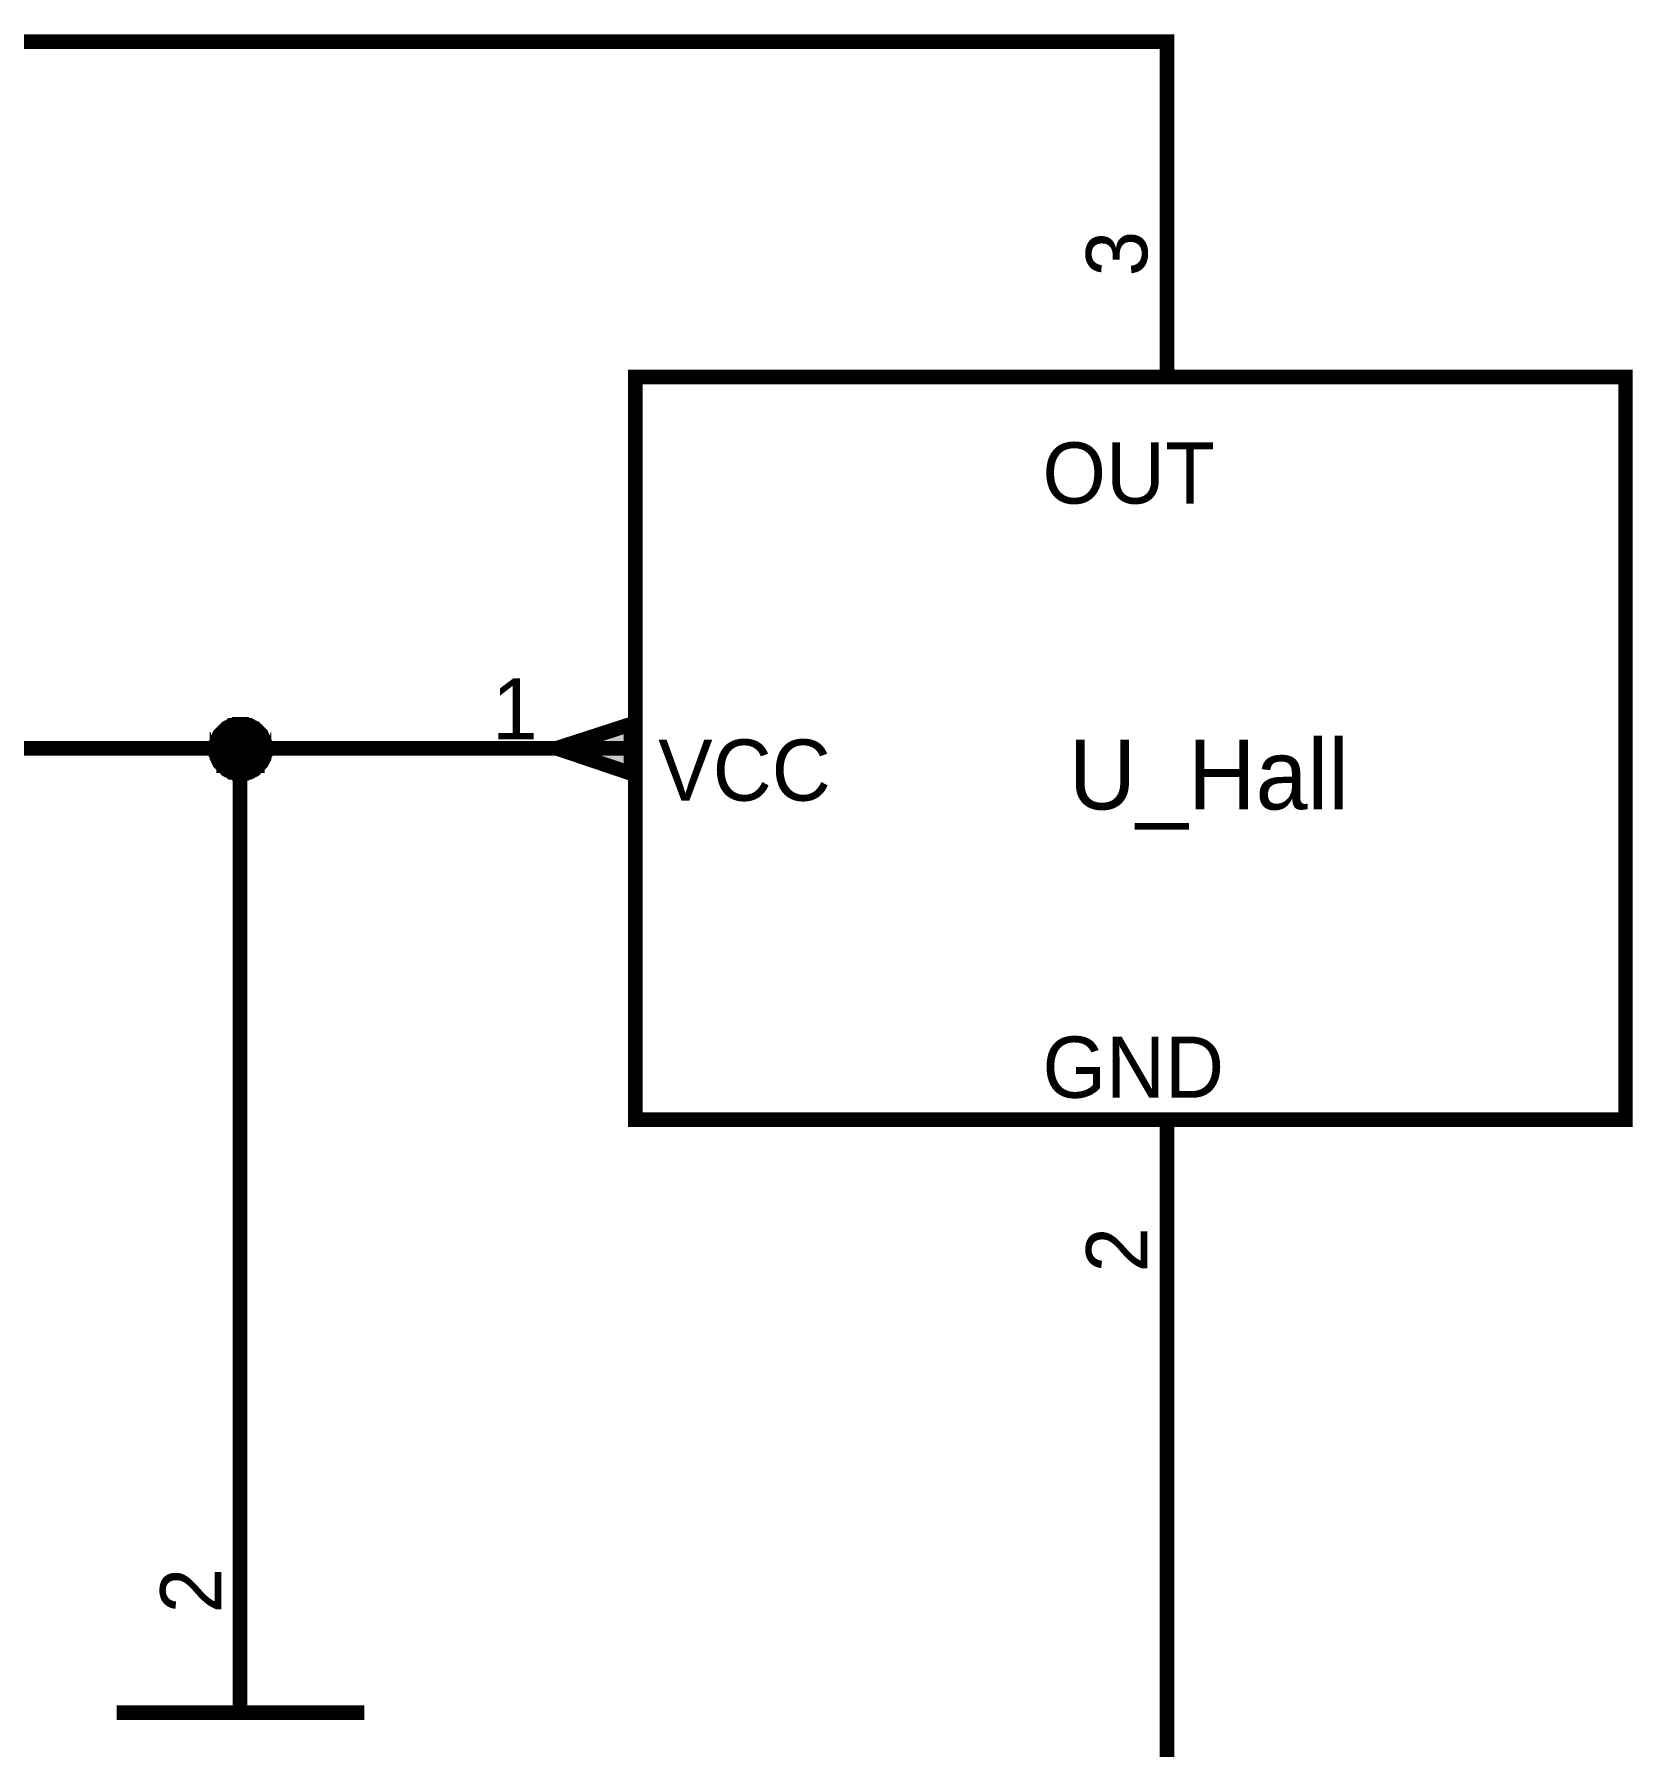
# Model space of a CAD drawing. Header units: millimetres. Extents: x 0 to 800, y 0 to 567.
# Drawn here: x 503.28 to 536.07, y 206.02 to 241.14 of the extents above; entities that cross this region are included whole.
import ezdxf

# ---------------------------------------------------------------- set-up
doc = ezdxf.new("R2010")
doc.units = ezdxf.units.MM
doc.layers.add('Sheet', color=255, linetype='Continuous')

msp = doc.modelspace()

# ---------------------------------------------------------------- linework, layer by layer
at = {"layer": 'Sheet'}
for points, const_width in [([(526.516, 239.689), (526.516, 240.988), (452.016, 240.988), (452.016, 228.983)], 0.3), ([(526.516, 234.201), (526.516, 239.689)], 0.3), ([(507.006, 226.496), (507.006, 226.519), (507.006, 226.541), (507.006, 226.564), (507.006, 226.586), (507.029, 226.608), (507.029, 226.631), (507.029, 226.676), (507.051, 226.676), (507.051, 226.698), (507.073, 226.72), (507.073, 226.743), (507.096, 226.765), (507.096, 226.788), (507.118, 226.81), (507.141, 226.832), (507.163, 226.855), (507.163, 226.855), (507.185, 226.877), (507.208, 226.9), (507.23, 226.9), (507.253, 226.922), (507.275, 226.922), (507.297, 226.944), (507.297, 226.944), (507.32, 226.967), (507.365, 226.967), (507.387, 226.967), (507.409, 226.989), (507.432, 226.989), (507.454, 226.989), (507.477, 226.989), (507.499, 226.989)], 0.3), ([(507.006, 226.496), (507.006, 226.519), (507.006, 226.541), (507.006, 226.564), (507.006, 226.586), (507.029, 226.608), (507.029, 226.631), (507.029, 226.676), (507.051, 226.676), (507.051, 226.698), (507.073, 226.72), (507.073, 226.743), (507.096, 226.765), (507.096, 226.788), (507.118, 226.81), (507.141, 226.832), (507.163, 226.855), (507.163, 226.855), (507.185, 226.877), (507.208, 226.9), (507.23, 226.9), (507.253, 226.922), (507.275, 226.922), (507.297, 226.944), (507.297, 226.944), (507.32, 226.967), (507.365, 226.967), (507.387, 226.967), (507.409, 226.989), (507.432, 226.989), (507.454, 226.989), (507.477, 226.989), (507.499, 226.989)], 0.3), ([(507.006, 226.496), (507.006, 226.519), (507.006, 226.541), (507.006, 226.564), (507.006, 226.586), (507.029, 226.608), (507.029, 226.631), (507.029, 226.676), (507.051, 226.676), (507.051, 226.698), (507.073, 226.72), (507.073, 226.743), (507.096, 226.765), (507.096, 226.788), (507.118, 226.81), (507.141, 226.832), (507.163, 226.855), (507.163, 226.855), (507.185, 226.877), (507.208, 226.9), (507.23, 226.9), (507.253, 226.922), (507.275, 226.922), (507.297, 226.944), (507.297, 226.944), (507.32, 226.967), (507.365, 226.967), (507.387, 226.967), (507.409, 226.989), (507.432, 226.989), (507.454, 226.989), (507.477, 226.989), (507.499, 226.989)], 0.3), ([(507.006, 226.496), (507.006, 226.519), (507.006, 226.541), (507.006, 226.564), (507.006, 226.586), (507.029, 226.608), (507.029, 226.631), (507.029, 226.676), (507.051, 226.676), (507.051, 226.698), (507.073, 226.72), (507.073, 226.743), (507.096, 226.765), (507.096, 226.788), (507.118, 226.81), (507.141, 226.832), (507.163, 226.855), (507.163, 226.855), (507.185, 226.877), (507.208, 226.9), (507.23, 226.9), (507.253, 226.922), (507.275, 226.922), (507.297, 226.944), (507.297, 226.944), (507.32, 226.967), (507.365, 226.967), (507.387, 226.967), (507.409, 226.989), (507.432, 226.989), (507.454, 226.989), (507.477, 226.989), (507.499, 226.989)], 0.3), ([(507.006, 226.496), (507.006, 226.519), (507.006, 226.541), (507.006, 226.564), (507.006, 226.586), (507.029, 226.608), (507.029, 226.631), (507.029, 226.676), (507.051, 226.676), (507.051, 226.698), (507.073, 226.72), (507.073, 226.743), (507.096, 226.765), (507.096, 226.788), (507.118, 226.81), (507.141, 226.832), (507.163, 226.855), (507.163, 226.855), (507.185, 226.877), (507.208, 226.9), (507.23, 226.9), (507.253, 226.922), (507.275, 226.922), (507.297, 226.944), (507.297, 226.944), (507.32, 226.967), (507.365, 226.967), (507.387, 226.967), (507.409, 226.989), (507.432, 226.989), (507.454, 226.989), (507.477, 226.989), (507.499, 226.989)], 0.0991), ([(507.006, 226.496), (507.006, 226.519), (507.006, 226.541), (507.006, 226.564), (507.006, 226.586), (507.029, 226.608), (507.029, 226.631), (507.029, 226.676), (507.051, 226.676), (507.051, 226.698), (507.073, 226.72), (507.073, 226.743), (507.096, 226.765), (507.096, 226.788), (507.118, 226.81), (507.141, 226.832), (507.163, 226.855), (507.163, 226.855), (507.185, 226.877), (507.208, 226.9), (507.23, 226.9), (507.253, 226.922), (507.275, 226.922), (507.297, 226.944), (507.297, 226.944), (507.32, 226.967), (507.365, 226.967), (507.387, 226.967), (507.409, 226.989), (507.432, 226.989), (507.454, 226.989), (507.477, 226.989), (507.499, 226.989)], 0.0991), ([(507.006, 226.496), (507.006, 226.519), (507.006, 226.541), (507.006, 226.564), (507.006, 226.586), (507.029, 226.608), (507.029, 226.631), (507.029, 226.676), (507.051, 226.676), (507.051, 226.698), (507.073, 226.72), (507.073, 226.743), (507.096, 226.765), (507.096, 226.788), (507.118, 226.81), (507.141, 226.832), (507.163, 226.855), (507.163, 226.855), (507.185, 226.877), (507.208, 226.9), (507.23, 226.9), (507.253, 226.922), (507.275, 226.922), (507.297, 226.944), (507.297, 226.944), (507.32, 226.967), (507.365, 226.967), (507.387, 226.967), (507.409, 226.989), (507.432, 226.989), (507.454, 226.989), (507.477, 226.989), (507.499, 226.989)], 0.0991), ([(507.006, 226.496), (507.006, 226.519), (507.006, 226.541), (507.006, 226.564), (507.006, 226.586), (507.029, 226.608), (507.029, 226.631), (507.029, 226.676), (507.051, 226.676), (507.051, 226.698), (507.073, 226.72), (507.073, 226.743), (507.096, 226.765), (507.096, 226.788), (507.118, 226.81), (507.141, 226.832), (507.163, 226.855), (507.163, 226.855), (507.185, 226.877), (507.208, 226.9), (507.23, 226.9), (507.253, 226.922), (507.275, 226.922), (507.297, 226.944), (507.297, 226.944), (507.32, 226.967), (507.365, 226.967), (507.387, 226.967), (507.409, 226.989), (507.432, 226.989), (507.454, 226.989), (507.477, 226.989), (507.499, 226.989)], 0.0991), ([(507.499, 226.989), (507.499, 226.989)], 0.3), ([(507.499, 226.989), (507.521, 226.989), (507.544, 226.989), (507.589, 226.989), (507.611, 226.989), (507.633, 226.967), (507.656, 226.967), (507.678, 226.967), (507.701, 226.944), (507.723, 226.944), (507.745, 226.922), (507.768, 226.922), (507.79, 226.9), (507.813, 226.9), (507.835, 226.877), (507.857, 226.855), (507.857, 226.855), (507.88, 226.832), (507.902, 226.81), (507.925, 226.788), (507.925, 226.765), (507.947, 226.743), (507.947, 226.72), (507.969, 226.698), (507.969, 226.676), (507.992, 226.676), (507.992, 226.631), (507.992, 226.608), (508.014, 226.586), (508.014, 226.564), (508.014, 226.541), (508.014, 226.519), (508.014, 226.496)], 0.3), ([(507.499, 226.989), (507.499, 226.989)], 0.3), ([(507.499, 226.989), (507.521, 226.989), (507.544, 226.989), (507.589, 226.989), (507.611, 226.989), (507.633, 226.967), (507.656, 226.967), (507.678, 226.967), (507.701, 226.944), (507.723, 226.944), (507.745, 226.922), (507.768, 226.922), (507.79, 226.9), (507.813, 226.9), (507.835, 226.877), (507.857, 226.855), (507.857, 226.855), (507.88, 226.832), (507.902, 226.81), (507.925, 226.788), (507.925, 226.765), (507.947, 226.743), (507.947, 226.72), (507.969, 226.698), (507.969, 226.676), (507.992, 226.676), (507.992, 226.631), (507.992, 226.608), (508.014, 226.586), (508.014, 226.564), (508.014, 226.541), (508.014, 226.519), (508.014, 226.496)], 0.3), ([(507.499, 226.989), (507.499, 226.989)], 0.3), ([(507.499, 226.989), (507.521, 226.989), (507.544, 226.989), (507.589, 226.989), (507.611, 226.989), (507.633, 226.967), (507.656, 226.967), (507.678, 226.967), (507.701, 226.944), (507.723, 226.944), (507.745, 226.922), (507.768, 226.922), (507.79, 226.9), (507.813, 226.9), (507.835, 226.877), (507.857, 226.855), (507.857, 226.855), (507.88, 226.832), (507.902, 226.81), (507.925, 226.788), (507.925, 226.765), (507.947, 226.743), (507.947, 226.72), (507.969, 226.698), (507.969, 226.676), (507.992, 226.676), (507.992, 226.631), (507.992, 226.608), (508.014, 226.586), (508.014, 226.564), (508.014, 226.541), (508.014, 226.519), (508.014, 226.496)], 0.3), ([(507.499, 226.989), (507.499, 226.989)], 0.3), ([(507.499, 226.989), (507.521, 226.989), (507.544, 226.989), (507.589, 226.989), (507.611, 226.989), (507.633, 226.967), (507.656, 226.967), (507.678, 226.967), (507.701, 226.944), (507.723, 226.944), (507.745, 226.922), (507.768, 226.922), (507.79, 226.9), (507.813, 226.9), (507.835, 226.877), (507.857, 226.855), (507.857, 226.855), (507.88, 226.832), (507.902, 226.81), (507.925, 226.788), (507.925, 226.765), (507.947, 226.743), (507.947, 226.72), (507.969, 226.698), (507.969, 226.676), (507.992, 226.676), (507.992, 226.631), (507.992, 226.608), (508.014, 226.586), (508.014, 226.564), (508.014, 226.541), (508.014, 226.519), (508.014, 226.496)], 0.3), ([(507.499, 226.989), (507.499, 226.989)], 0.0991), ([(507.499, 226.989), (507.521, 226.989), (507.544, 226.989), (507.589, 226.989), (507.611, 226.989), (507.633, 226.967), (507.656, 226.967), (507.678, 226.967), (507.701, 226.944), (507.723, 226.944), (507.745, 226.922), (507.768, 226.922), (507.79, 226.9), (507.813, 226.9), (507.835, 226.877), (507.857, 226.855), (507.857, 226.855), (507.88, 226.832), (507.902, 226.81), (507.925, 226.788), (507.925, 226.765), (507.947, 226.743), (507.947, 226.72), (507.969, 226.698), (507.969, 226.676), (507.992, 226.676), (507.992, 226.631), (507.992, 226.608), (508.014, 226.586), (508.014, 226.564), (508.014, 226.541), (508.014, 226.519), (508.014, 226.496)], 0.0991), ([(507.499, 226.989), (507.499, 226.989)], 0.0991), ([(507.499, 226.989), (507.521, 226.989), (507.544, 226.989), (507.589, 226.989), (507.611, 226.989), (507.633, 226.967), (507.656, 226.967), (507.678, 226.967), (507.701, 226.944), (507.723, 226.944), (507.745, 226.922), (507.768, 226.922), (507.79, 226.9), (507.813, 226.9), (507.835, 226.877), (507.857, 226.855), (507.857, 226.855), (507.88, 226.832), (507.902, 226.81), (507.925, 226.788), (507.925, 226.765), (507.947, 226.743), (507.947, 226.72), (507.969, 226.698), (507.969, 226.676), (507.992, 226.676), (507.992, 226.631), (507.992, 226.608), (508.014, 226.586), (508.014, 226.564), (508.014, 226.541), (508.014, 226.519), (508.014, 226.496)], 0.0991), ([(507.499, 226.989), (507.499, 226.989)], 0.0991), ([(507.499, 226.989), (507.521, 226.989), (507.544, 226.989), (507.589, 226.989), (507.611, 226.989), (507.633, 226.967), (507.656, 226.967), (507.678, 226.967), (507.701, 226.944), (507.723, 226.944), (507.745, 226.922), (507.768, 226.922), (507.79, 226.9), (507.813, 226.9), (507.835, 226.877), (507.857, 226.855), (507.857, 226.855), (507.88, 226.832), (507.902, 226.81), (507.925, 226.788), (507.925, 226.765), (507.947, 226.743), (507.947, 226.72), (507.969, 226.698), (507.969, 226.676), (507.992, 226.676), (507.992, 226.631), (507.992, 226.608), (508.014, 226.586), (508.014, 226.564), (508.014, 226.541), (508.014, 226.519), (508.014, 226.496)], 0.0991), ([(507.499, 226.989), (507.499, 226.989)], 0.0991), ([(507.499, 226.989), (507.521, 226.989), (507.544, 226.989), (507.589, 226.989), (507.611, 226.989), (507.633, 226.967), (507.656, 226.967), (507.678, 226.967), (507.701, 226.944), (507.723, 226.944), (507.745, 226.922), (507.768, 226.922), (507.79, 226.9), (507.813, 226.9), (507.835, 226.877), (507.857, 226.855), (507.857, 226.855), (507.88, 226.832), (507.902, 226.81), (507.925, 226.788), (507.925, 226.765), (507.947, 226.743), (507.947, 226.72), (507.969, 226.698), (507.969, 226.676), (507.992, 226.676), (507.992, 226.631), (507.992, 226.608), (508.014, 226.586), (508.014, 226.564), (508.014, 226.541), (508.014, 226.519), (508.014, 226.496)], 0.0991), ([(473.295, 226.496), (477.999, 226.496), (492.514, 226.496), (507.499, 226.496), (510.008, 226.496)], 0.3), ([(507.499, 225.981), (507.477, 225.981), (507.454, 225.981), (507.432, 225.981), (507.409, 225.981), (507.387, 226.004), (507.365, 226.004), (507.32, 226.004), (507.297, 226.026), (507.297, 226.026), (507.275, 226.048), (507.253, 226.048), (507.23, 226.071), (507.208, 226.071), (507.185, 226.093), (507.163, 226.116), (507.163, 226.138), (507.141, 226.138), (507.118, 226.16), (507.096, 226.183), (507.096, 226.205), (507.073, 226.228), (507.073, 226.25), (507.051, 226.272), (507.051, 226.295), (507.029, 226.317), (507.029, 226.34), (507.029, 226.362), (507.006, 226.384), (507.006, 226.407), (507.006, 226.452), (507.006, 226.474), (507.006, 226.496)], 0.3), ([(507.006, 226.496), (507.006, 226.496)], 0.3), ([(507.499, 225.981), (507.477, 225.981), (507.454, 225.981), (507.432, 225.981), (507.409, 225.981), (507.387, 226.004), (507.365, 226.004), (507.32, 226.004), (507.297, 226.026), (507.297, 226.026), (507.275, 226.048), (507.253, 226.048), (507.23, 226.071), (507.208, 226.071), (507.185, 226.093), (507.163, 226.116), (507.163, 226.138), (507.141, 226.138), (507.118, 226.16), (507.096, 226.183), (507.096, 226.205), (507.073, 226.228), (507.073, 226.25), (507.051, 226.272), (507.051, 226.295), (507.029, 226.317), (507.029, 226.34), (507.029, 226.362), (507.006, 226.384), (507.006, 226.407), (507.006, 226.452), (507.006, 226.474), (507.006, 226.496)], 0.3), ([(507.006, 226.496), (507.006, 226.496)], 0.3), ([(507.499, 225.981), (507.477, 225.981), (507.454, 225.981), (507.432, 225.981), (507.409, 225.981), (507.387, 226.004), (507.365, 226.004), (507.32, 226.004), (507.297, 226.026), (507.297, 226.026), (507.275, 226.048), (507.253, 226.048), (507.23, 226.071), (507.208, 226.071), (507.185, 226.093), (507.163, 226.116), (507.163, 226.138), (507.141, 226.138), (507.118, 226.16), (507.096, 226.183), (507.096, 226.205), (507.073, 226.228), (507.073, 226.25), (507.051, 226.272), (507.051, 226.295), (507.029, 226.317), (507.029, 226.34), (507.029, 226.362), (507.006, 226.384), (507.006, 226.407), (507.006, 226.452), (507.006, 226.474), (507.006, 226.496)], 0.3), ([(507.006, 226.496), (507.006, 226.496)], 0.3), ([(507.499, 225.981), (507.477, 225.981), (507.454, 225.981), (507.432, 225.981), (507.409, 225.981), (507.387, 226.004), (507.365, 226.004), (507.32, 226.004), (507.297, 226.026), (507.297, 226.026), (507.275, 226.048), (507.253, 226.048), (507.23, 226.071), (507.208, 226.071), (507.185, 226.093), (507.163, 226.116), (507.163, 226.138), (507.141, 226.138), (507.118, 226.16), (507.096, 226.183), (507.096, 226.205), (507.073, 226.228), (507.073, 226.25), (507.051, 226.272), (507.051, 226.295), (507.029, 226.317), (507.029, 226.34), (507.029, 226.362), (507.006, 226.384), (507.006, 226.407), (507.006, 226.452), (507.006, 226.474), (507.006, 226.496)], 0.3), ([(507.006, 226.496), (507.006, 226.496)], 0.3), ([(507.499, 225.981), (507.477, 225.981), (507.454, 225.981), (507.432, 225.981), (507.409, 225.981), (507.387, 226.004), (507.365, 226.004), (507.32, 226.004), (507.297, 226.026), (507.297, 226.026), (507.275, 226.048), (507.253, 226.048), (507.23, 226.071), (507.208, 226.071), (507.185, 226.093), (507.163, 226.116), (507.163, 226.138), (507.141, 226.138), (507.118, 226.16), (507.096, 226.183), (507.096, 226.205), (507.073, 226.228), (507.073, 226.25), (507.051, 226.272), (507.051, 226.295), (507.029, 226.317), (507.029, 226.34), (507.029, 226.362), (507.006, 226.384), (507.006, 226.407), (507.006, 226.452), (507.006, 226.474), (507.006, 226.496)], 0.0991), ([(507.006, 226.496), (507.006, 226.496)], 0.0991), ([(507.499, 225.981), (507.477, 225.981), (507.454, 225.981), (507.432, 225.981), (507.409, 225.981), (507.387, 226.004), (507.365, 226.004), (507.32, 226.004), (507.297, 226.026), (507.297, 226.026), (507.275, 226.048), (507.253, 226.048), (507.23, 226.071), (507.208, 226.071), (507.185, 226.093), (507.163, 226.116), (507.163, 226.138), (507.141, 226.138), (507.118, 226.16), (507.096, 226.183), (507.096, 226.205), (507.073, 226.228), (507.073, 226.25), (507.051, 226.272), (507.051, 226.295), (507.029, 226.317), (507.029, 226.34), (507.029, 226.362), (507.006, 226.384), (507.006, 226.407), (507.006, 226.452), (507.006, 226.474), (507.006, 226.496)], 0.0991), ([(507.006, 226.496), (507.006, 226.496)], 0.0991), ([(507.499, 225.981), (507.477, 225.981), (507.454, 225.981), (507.432, 225.981), (507.409, 225.981), (507.387, 226.004), (507.365, 226.004), (507.32, 226.004), (507.297, 226.026), (507.297, 226.026), (507.275, 226.048), (507.253, 226.048), (507.23, 226.071), (507.208, 226.071), (507.185, 226.093), (507.163, 226.116), (507.163, 226.138), (507.141, 226.138), (507.118, 226.16), (507.096, 226.183), (507.096, 226.205), (507.073, 226.228), (507.073, 226.25), (507.051, 226.272), (507.051, 226.295), (507.029, 226.317), (507.029, 226.34), (507.029, 226.362), (507.006, 226.384), (507.006, 226.407), (507.006, 226.452), (507.006, 226.474), (507.006, 226.496)], 0.0991), ([(507.006, 226.496), (507.006, 226.496)], 0.0991), ([(507.499, 225.981), (507.477, 225.981), (507.454, 225.981), (507.432, 225.981), (507.409, 225.981), (507.387, 226.004), (507.365, 226.004), (507.32, 226.004), (507.297, 226.026), (507.297, 226.026), (507.275, 226.048), (507.253, 226.048), (507.23, 226.071), (507.208, 226.071), (507.185, 226.093), (507.163, 226.116), (507.163, 226.138), (507.141, 226.138), (507.118, 226.16), (507.096, 226.183), (507.096, 226.205), (507.073, 226.228), (507.073, 226.25), (507.051, 226.272), (507.051, 226.295), (507.029, 226.317), (507.029, 226.34), (507.029, 226.362), (507.006, 226.384), (507.006, 226.407), (507.006, 226.452), (507.006, 226.474), (507.006, 226.496)], 0.0991), ([(507.006, 226.496), (507.006, 226.496)], 0.0991), ([(507.499, 208.488), (507.499, 226.496)], 0.3), ([(508.014, 226.496), (508.014, 226.474), (508.014, 226.452), (508.014, 226.407), (508.014, 226.384), (507.992, 226.362), (507.992, 226.34), (507.992, 226.317), (507.969, 226.295), (507.969, 226.272), (507.947, 226.25), (507.947, 226.228), (507.925, 226.205), (507.925, 226.183), (507.902, 226.16), (507.88, 226.138), (507.857, 226.138), (507.857, 226.116), (507.835, 226.093), (507.813, 226.071), (507.79, 226.071), (507.768, 226.048), (507.745, 226.048), (507.723, 226.026), (507.701, 226.026), (507.678, 226.004), (507.656, 226.004), (507.633, 226.004), (507.611, 225.981), (507.589, 225.981), (507.544, 225.981), (507.521, 225.981), (507.499, 225.981)], 0.3), ([(508.014, 226.496), (508.014, 226.474), (508.014, 226.452), (508.014, 226.407), (508.014, 226.384), (507.992, 226.362), (507.992, 226.34), (507.992, 226.317), (507.969, 226.295), (507.969, 226.272), (507.947, 226.25), (507.947, 226.228), (507.925, 226.205), (507.925, 226.183), (507.902, 226.16), (507.88, 226.138), (507.857, 226.138), (507.857, 226.116), (507.835, 226.093), (507.813, 226.071), (507.79, 226.071), (507.768, 226.048), (507.745, 226.048), (507.723, 226.026), (507.701, 226.026), (507.678, 226.004), (507.656, 226.004), (507.633, 226.004), (507.611, 225.981), (507.589, 225.981), (507.544, 225.981), (507.521, 225.981), (507.499, 225.981)], 0.3), ([(508.014, 226.496), (508.014, 226.474), (508.014, 226.452), (508.014, 226.407), (508.014, 226.384), (507.992, 226.362), (507.992, 226.34), (507.992, 226.317), (507.969, 226.295), (507.969, 226.272), (507.947, 226.25), (507.947, 226.228), (507.925, 226.205), (507.925, 226.183), (507.902, 226.16), (507.88, 226.138), (507.857, 226.138), (507.857, 226.116), (507.835, 226.093), (507.813, 226.071), (507.79, 226.071), (507.768, 226.048), (507.745, 226.048), (507.723, 226.026), (507.701, 226.026), (507.678, 226.004), (507.656, 226.004), (507.633, 226.004), (507.611, 225.981), (507.589, 225.981), (507.544, 225.981), (507.521, 225.981), (507.499, 225.981)], 0.3), ([(508.014, 226.496), (508.014, 226.474), (508.014, 226.452), (508.014, 226.407), (508.014, 226.384), (507.992, 226.362), (507.992, 226.34), (507.992, 226.317), (507.969, 226.295), (507.969, 226.272), (507.947, 226.25), (507.947, 226.228), (507.925, 226.205), (507.925, 226.183), (507.902, 226.16), (507.88, 226.138), (507.857, 226.138), (507.857, 226.116), (507.835, 226.093), (507.813, 226.071), (507.79, 226.071), (507.768, 226.048), (507.745, 226.048), (507.723, 226.026), (507.701, 226.026), (507.678, 226.004), (507.656, 226.004), (507.633, 226.004), (507.611, 225.981), (507.589, 225.981), (507.544, 225.981), (507.521, 225.981), (507.499, 225.981)], 0.3), ([(508.014, 226.496), (508.014, 226.474), (508.014, 226.452), (508.014, 226.407), (508.014, 226.384), (507.992, 226.362), (507.992, 226.34), (507.992, 226.317), (507.969, 226.295), (507.969, 226.272), (507.947, 226.25), (507.947, 226.228), (507.925, 226.205), (507.925, 226.183), (507.902, 226.16), (507.88, 226.138), (507.857, 226.138), (507.857, 226.116), (507.835, 226.093), (507.813, 226.071), (507.79, 226.071), (507.768, 226.048), (507.745, 226.048), (507.723, 226.026), (507.701, 226.026), (507.678, 226.004), (507.656, 226.004), (507.633, 226.004), (507.611, 225.981), (507.589, 225.981), (507.544, 225.981), (507.521, 225.981), (507.499, 225.981)], 0.0991), ([(508.014, 226.496), (508.014, 226.474), (508.014, 226.452), (508.014, 226.407), (508.014, 226.384), (507.992, 226.362), (507.992, 226.34), (507.992, 226.317), (507.969, 226.295), (507.969, 226.272), (507.947, 226.25), (507.947, 226.228), (507.925, 226.205), (507.925, 226.183), (507.902, 226.16), (507.88, 226.138), (507.857, 226.138), (507.857, 226.116), (507.835, 226.093), (507.813, 226.071), (507.79, 226.071), (507.768, 226.048), (507.745, 226.048), (507.723, 226.026), (507.701, 226.026), (507.678, 226.004), (507.656, 226.004), (507.633, 226.004), (507.611, 225.981), (507.589, 225.981), (507.544, 225.981), (507.521, 225.981), (507.499, 225.981)], 0.0991), ([(508.014, 226.496), (508.014, 226.474), (508.014, 226.452), (508.014, 226.407), (508.014, 226.384), (507.992, 226.362), (507.992, 226.34), (507.992, 226.317), (507.969, 226.295), (507.969, 226.272), (507.947, 226.25), (507.947, 226.228), (507.925, 226.205), (507.925, 226.183), (507.902, 226.16), (507.88, 226.138), (507.857, 226.138), (507.857, 226.116), (507.835, 226.093), (507.813, 226.071), (507.79, 226.071), (507.768, 226.048), (507.745, 226.048), (507.723, 226.026), (507.701, 226.026), (507.678, 226.004), (507.656, 226.004), (507.633, 226.004), (507.611, 225.981), (507.589, 225.981), (507.544, 225.981), (507.521, 225.981), (507.499, 225.981)], 0.0991), ([(508.014, 226.496), (508.014, 226.474), (508.014, 226.452), (508.014, 226.407), (508.014, 226.384), (507.992, 226.362), (507.992, 226.34), (507.992, 226.317), (507.969, 226.295), (507.969, 226.272), (507.947, 226.25), (507.947, 226.228), (507.925, 226.205), (507.925, 226.183), (507.902, 226.16), (507.88, 226.138), (507.857, 226.138), (507.857, 226.116), (507.835, 226.093), (507.813, 226.071), (507.79, 226.071), (507.768, 226.048), (507.745, 226.048), (507.723, 226.026), (507.701, 226.026), (507.678, 226.004), (507.656, 226.004), (507.633, 226.004), (507.611, 225.981), (507.589, 225.981), (507.544, 225.981), (507.521, 225.981), (507.499, 225.981)], 0.0991), ([(508.014, 226.496), (508.014, 226.496), (508.014, 226.496), (508.014, 226.496), (508.014, 226.496), (508.014, 226.496), (508.014, 226.496), (508.014, 226.496), (508.014, 226.496), (508.014, 226.496), (508.014, 226.496), (508.014, 226.496), (508.014, 226.496), (508.014, 226.496), (508.014, 226.496), (508.014, 226.496), (508.014, 226.496), (508.014, 226.496), (508.014, 226.496), (508.014, 226.496), (508.014, 226.496), (508.014, 226.496), (508.014, 226.496), (508.014, 226.496), (508.014, 226.496), (508.014, 226.496), (508.014, 226.496), (508.014, 226.496), (508.014, 226.496), (508.014, 226.496), (508.014, 226.496), (508.014, 226.496), (508.014, 226.496)], 0.3), ([(508.014, 226.496), (508.014, 226.496)], 0.3), ([(508.014, 226.496), (508.014, 226.496), (508.014, 226.496), (508.014, 226.496), (508.014, 226.496), (508.014, 226.496), (508.014, 226.496), (508.014, 226.496), (508.014, 226.496), (508.014, 226.496), (508.014, 226.496), (508.014, 226.496), (508.014, 226.496), (508.014, 226.496), (508.014, 226.496), (508.014, 226.496), (508.014, 226.496), (508.014, 226.496), (508.014, 226.496), (508.014, 226.496), (508.014, 226.496), (508.014, 226.496), (508.014, 226.496), (508.014, 226.496), (508.014, 226.496), (508.014, 226.496), (508.014, 226.496), (508.014, 226.496), (508.014, 226.496), (508.014, 226.496), (508.014, 226.496), (508.014, 226.496), (508.014, 226.496)], 0.3), ([(508.014, 226.496), (508.014, 226.496)], 0.3), ([(508.014, 226.496), (508.014, 226.496), (508.014, 226.496), (508.014, 226.496), (508.014, 226.496), (508.014, 226.496), (508.014, 226.496), (508.014, 226.496), (508.014, 226.496), (508.014, 226.496), (508.014, 226.496), (508.014, 226.496), (508.014, 226.496), (508.014, 226.496), (508.014, 226.496), (508.014, 226.496), (508.014, 226.496), (508.014, 226.496), (508.014, 226.496), (508.014, 226.496), (508.014, 226.496), (508.014, 226.496), (508.014, 226.496), (508.014, 226.496), (508.014, 226.496), (508.014, 226.496), (508.014, 226.496), (508.014, 226.496), (508.014, 226.496), (508.014, 226.496), (508.014, 226.496), (508.014, 226.496), (508.014, 226.496)], 0.3), ([(508.014, 226.496), (508.014, 226.496)], 0.3), ([(508.014, 226.496), (508.014, 226.496), (508.014, 226.496), (508.014, 226.496), (508.014, 226.496), (508.014, 226.496), (508.014, 226.496), (508.014, 226.496), (508.014, 226.496), (508.014, 226.496), (508.014, 226.496), (508.014, 226.496), (508.014, 226.496), (508.014, 226.496), (508.014, 226.496), (508.014, 226.496), (508.014, 226.496), (508.014, 226.496), (508.014, 226.496), (508.014, 226.496), (508.014, 226.496), (508.014, 226.496), (508.014, 226.496), (508.014, 226.496), (508.014, 226.496), (508.014, 226.496), (508.014, 226.496), (508.014, 226.496), (508.014, 226.496), (508.014, 226.496), (508.014, 226.496), (508.014, 226.496), (508.014, 226.496)], 0.3), ([(508.014, 226.496), (508.014, 226.496)], 0.3), ([(508.014, 226.496), (508.014, 226.496), (508.014, 226.496), (508.014, 226.496), (508.014, 226.496), (508.014, 226.496), (508.014, 226.496), (508.014, 226.496), (508.014, 226.496), (508.014, 226.496), (508.014, 226.496), (508.014, 226.496), (508.014, 226.496), (508.014, 226.496), (508.014, 226.496), (508.014, 226.496), (508.014, 226.496), (508.014, 226.496), (508.014, 226.496), (508.014, 226.496), (508.014, 226.496), (508.014, 226.496), (508.014, 226.496), (508.014, 226.496), (508.014, 226.496), (508.014, 226.496), (508.014, 226.496), (508.014, 226.496), (508.014, 226.496), (508.014, 226.496), (508.014, 226.496), (508.014, 226.496), (508.014, 226.496)], 0.0991), ([(508.014, 226.496), (508.014, 226.496)], 0.0991), ([(508.014, 226.496), (508.014, 226.496), (508.014, 226.496), (508.014, 226.496), (508.014, 226.496), (508.014, 226.496), (508.014, 226.496), (508.014, 226.496), (508.014, 226.496), (508.014, 226.496), (508.014, 226.496), (508.014, 226.496), (508.014, 226.496), (508.014, 226.496), (508.014, 226.496), (508.014, 226.496), (508.014, 226.496), (508.014, 226.496), (508.014, 226.496), (508.014, 226.496), (508.014, 226.496), (508.014, 226.496), (508.014, 226.496), (508.014, 226.496), (508.014, 226.496), (508.014, 226.496), (508.014, 226.496), (508.014, 226.496), (508.014, 226.496), (508.014, 226.496), (508.014, 226.496), (508.014, 226.496), (508.014, 226.496)], 0.0991), ([(508.014, 226.496), (508.014, 226.496)], 0.0991), ([(508.014, 226.496), (508.014, 226.496), (508.014, 226.496), (508.014, 226.496), (508.014, 226.496), (508.014, 226.496), (508.014, 226.496), (508.014, 226.496), (508.014, 226.496), (508.014, 226.496), (508.014, 226.496), (508.014, 226.496), (508.014, 226.496), (508.014, 226.496), (508.014, 226.496), (508.014, 226.496), (508.014, 226.496), (508.014, 226.496), (508.014, 226.496), (508.014, 226.496), (508.014, 226.496), (508.014, 226.496), (508.014, 226.496), (508.014, 226.496), (508.014, 226.496), (508.014, 226.496), (508.014, 226.496), (508.014, 226.496), (508.014, 226.496), (508.014, 226.496), (508.014, 226.496), (508.014, 226.496), (508.014, 226.496)], 0.0991), ([(508.014, 226.496), (508.014, 226.496)], 0.0991), ([(508.014, 226.496), (508.014, 226.496), (508.014, 226.496), (508.014, 226.496), (508.014, 226.496), (508.014, 226.496), (508.014, 226.496), (508.014, 226.496), (508.014, 226.496), (508.014, 226.496), (508.014, 226.496), (508.014, 226.496), (508.014, 226.496), (508.014, 226.496), (508.014, 226.496), (508.014, 226.496), (508.014, 226.496), (508.014, 226.496), (508.014, 226.496), (508.014, 226.496), (508.014, 226.496), (508.014, 226.496), (508.014, 226.496), (508.014, 226.496), (508.014, 226.496), (508.014, 226.496), (508.014, 226.496), (508.014, 226.496), (508.014, 226.496), (508.014, 226.496), (508.014, 226.496), (508.014, 226.496), (508.014, 226.496)], 0.0991), ([(508.014, 226.496), (508.014, 226.496)], 0.0991), ([(515.518, 226.496), (510.008, 226.496)], 0.3), ([(526.516, 218.791), (526.516, 213.281)], 0.3), ([(492.514, 196.661), (492.514, 186.985), (507.499, 186.985), (526.516, 186.985), (526.516, 213.281)], 0.3), ([(507.499, 206.718), (507.499, 208.488)], 0.3), ([(507.499, 206.718), (507.499, 207.48)], 0.3), ([(510.053, 206.718), (504.968, 206.718)], 0.3)]:
    msp.add_lwpolyline(points, dxfattribs=dict(at, const_width=const_width))
for points, const_width in [([(515.608, 234.112), (535.924, 234.112), (535.924, 218.881), (515.608, 218.881), (515.608, 234.112)], 0.3), ([(515.608, 234.112), (515.608, 218.881), (535.924, 218.881), (535.924, 234.112), (515.608, 234.112), (515.608, 234.112)], 0.0991), ([(513.995, 226.496), (515.518, 226.989), (515.518, 225.981), (513.995, 226.496)], 0.3), ([(513.995, 226.496), (515.518, 226.989), (515.518, 225.981), (513.995, 226.496)], 0.0991)]:
    msp.add_lwpolyline(points, close=True, dxfattribs=dict(at, const_width=const_width))
at = {"layer": 'Sheet', "const_width": 0.508}
msp.add_lwpolyline([(507.245, 226.5, 1), (507.753, 226.5, 1)], format="xyb", close=True, dxfattribs=at)
at = {"layer": 'Sheet'}
msp.add_solid([(515.549, 227.076), (513.818, 226.5), (515.549, 225.923)], dxfattribs=at)

# ---------------------------------------------------------------- texts
for s, p in [('3', (526.113, 236.173)), ('2', (526.113, 215.745)), ('2', (507.118, 208.757))]:
    msp.add_text(s, height=1.254, rotation=90, dxfattribs=at).set_placement(p)
for s, height, p in [('OUT', 1.2543, (523.962, 231.514)), ('1', 1.254, (512.673, 226.676)), ('VCC', 1.2543, (516.078, 225.421)), ('U_Hall', 1.4335, (524.5, 225.242)), ('GND', 1.2543, (523.962, 219.329))]:
    msp.add_text(s, height=height, dxfattribs=at).set_placement(p)

doc.saveas('drawing.dxf')
